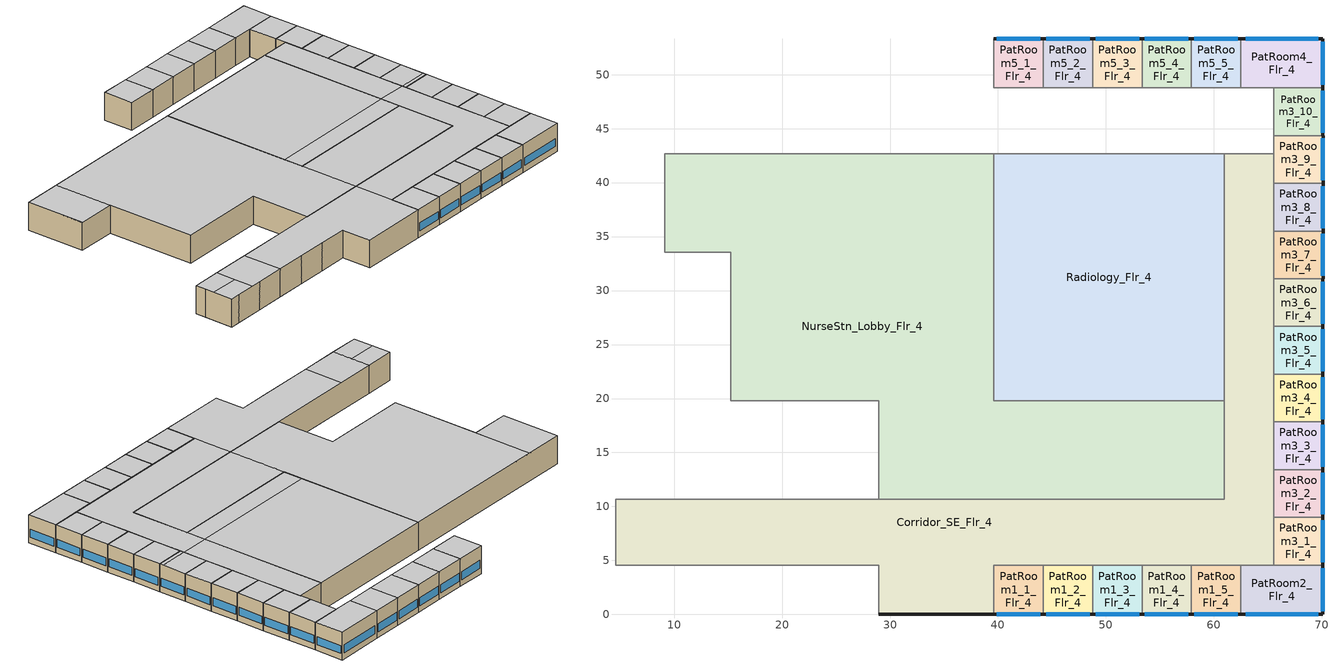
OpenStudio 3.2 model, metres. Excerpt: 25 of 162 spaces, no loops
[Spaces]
Corridor_SE_Flr_4
 floor to Corridor_SE_Flr_3: 65.53,42.67 65.53,4.57 39.62,4.57 39.62,0 28.96,0 28.96,4.57 4.57,4.57 4.57,10.67 60.96,10.67 60.96,42.67 z12.8
 wall outside: 28.96,0 39.62,0 z12.8:17.07
 wall to PatRoom6_Flr_4: 4.57,4.57 6.1,4.57 z12.8:17.07
 wall to PatRoom7_1_Flr_4: 4.57,8.99 4.57,4.57 z12.8:17.07
 wall to PatRoom7_2_Flr_4: 4.57,10.67 4.57,8.99 z12.8:17.07
 wall to Corridor_NW_Flr_4: 9.14,10.67 4.57,10.67 / 65.53,42.67 60.96,42.67 z12.8:17.07
 wall to Lab_Flr_4: 28.96,10.67 9.14,10.67 z12.8:17.07
 wall to NurseStn_Lobby_Flr_4: 60.96,19.81 60.96,10.67 28.96,10.67 z12.8:17.07
 wall to Radiology_Flr_4: 60.96,42.67 60.96,19.81 z12.8:17.07
 wall to PatRoom3_9_Flr_4: 65.53,39.93 65.53,42.67 z12.8:17.07
 wall to PatRoom3_1_Flr_4: 65.53,4.57 65.53,8.99 z12.8:17.07
 wall to PatRoom2_Flr_4: 62.48,4.57 65.53,4.57 z12.8:17.07
 wall to PatRoom1_5_Flr_4: 57.91,4.57 62.48,4.57 z12.8:17.07
 wall to PatRoom1_1_Flr_4: 39.62,0 39.62,4.57 44.2,4.57 z12.8:17.07
 wall to PatRoom1_10_Flr_4: 24.38,4.57 28.96,4.57 28.96,0 z12.8:17.07
 wall to PatRoom1_4_Flr_4: 53.34,4.57 57.91,4.57 z12.8:17.07
 wall to PatRoom1_3_Flr_4: 48.77,4.57 53.34,4.57 z12.8:17.07
 wall to PatRoom1_2_Flr_4: 44.2,4.57 48.77,4.57 z12.8:17.07
 wall to PatRoom1_8_Flr_4: 15.24,4.57 19.81,4.57 z12.8:17.07
 wall to PatRoom1_9_Flr_4: 19.81,4.57 24.38,4.57 z12.8:17.07
 wall to PatRoom1_7_Flr_4: 10.67,4.57 15.24,4.57 z12.8:17.07
 wall to PatRoom1_6_Flr_4: 6.1,4.57 10.67,4.57 z12.8:17.07
 wall to PatRoom3_4_Flr_4: 65.53,17.83 65.53,22.25 z12.8:17.07
 wall to PatRoom3_8_Flr_4: 65.53,35.51 65.53,39.93 z12.8:17.07
 wall to PatRoom3_2_Flr_4: 65.53,8.99 65.53,13.41 z12.8:17.07
 wall to PatRoom3_6_Flr_4: 65.53,26.67 65.53,31.09 z12.8:17.07
 wall to PatRoom3_3_Flr_4: 65.53,13.41 65.53,17.83 z12.8:17.07
 wall to PatRoom3_7_Flr_4: 65.53,31.09 65.53,35.51 z12.8:17.07
 wall to PatRoom3_5_Flr_4: 65.53,22.25 65.53,26.67 z12.8:17.07
 ceiling to Corridor_Flr_5: 15.24,4.57 15.24,10.67 9.14,10.67 9.14,4.57 z17.07
 ceiling to Dining_Flr_5: 65.53,4.57 65.53,22.86 60.96,22.86 60.96,10.67 39.62,10.67 39.62,4.57 z17.07
 ceiling to Office1_Flr_5: 9.14,4.57 9.14,7.62 4.57,7.62 4.57,4.57 z17.07
 ceiling to NurseStn_Lobby_Flr_5: 39.62,0 39.62,10.67 15.24,10.67 15.24,4.57 28.96,4.57 28.96,0 z17.07
 ceiling to Kitchen_Flr_5: 65.53,22.86 65.53,42.67 60.96,42.67 60.96,22.86 z17.07
 ceiling to Office2_1_Flr_5: 9.14,7.62 9.14,10.67 4.57,10.67 4.57,7.62 z17.07
PatRoom1_1_Flr_4
 floor to PatRoom1_1_Flr_3: 44.2,4.57 44.2,0 39.62,0 39.62,4.57 z12.8
 wall outside: 39.62,0 44.2,0 z12.8:17.07
 wall to PatRoom1_2_Flr_4: 44.2,0 44.2,4.57 z12.8:17.07
 window: 39.9,0 43.92,0 z13.71:14.93
 ceiling to Dining_Flr_5: 44.2,0 44.2,4.57 39.62,4.57 39.62,0 z17.07
PatRoom2_Flr_4
 floor to PatRoom2_Flr_3: 70.1,4.57 70.1,0 62.48,0 62.48,4.57 z12.8
 wall outside: 62.48,0 70.1,0 70.1,4.57 z12.8:17.07
 wall to PatRoom1_5_Flr_4: 62.48,4.57 62.48,0 z12.8:17.07
 wall to PatRoom3_1_Flr_4: 70.1,4.57 65.53,4.57 z12.8:17.07
 window: 62.94,0 69.65,0 / 70.1,0.27 70.1,4.3 z13.71:14.93
 ceiling to Dining_Flr_5: 70.1,0 70.1,4.57 62.48,4.57 62.48,0 z17.07
PatRoom3_1_Flr_4
 floor to PatRoom3_1_Flr_3: 70.1,8.99 70.1,4.57 65.53,4.57 65.53,8.99 z12.8
 wall outside: 70.1,4.57 70.1,8.99 z12.8:17.07
 wall to PatRoom3_2_Flr_4: 70.1,8.99 65.53,8.99 z12.8:17.07
 window: 70.1,4.84 70.1,8.73 z13.71:14.93
 ceiling to Dining_Flr_5: 70.1,4.57 70.1,8.99 65.53,8.99 65.53,4.57 z17.07
NurseStn_Lobby_Flr_4
 floor to NurseStn_Lobby_Flr_3: 39.62,42.67 39.62,19.81 60.96,19.81 60.96,10.67 28.96,10.67 28.96,19.81 15.24,19.81 15.24,33.53 9.14,33.53 9.14,42.67 z12.8
 wall to Lab_Flr_4: 9.14,33.53 15.24,33.53 15.24,19.81 28.96,19.81 28.96,10.67 z12.8:17.07
 wall to Corridor_NW_Flr_4: 39.62,42.67 9.14,42.67 9.14,33.58 9.14,33.53 z12.8:17.07
 wall to Radiology_Flr_4: 60.96,19.81 39.62,19.81 39.62,42.67 z12.8:17.07
 ceiling to Corridor_Flr_5: 15.24,33.53 15.24,42.67 9.14,42.67 9.14,33.53 z17.07
 ceiling to Dining_Flr_5: 60.96,10.67 60.96,19.81 39.62,19.81 39.62,10.67 z17.07
 ceiling to NurseStn_Lobby_Flr_5: 39.62,10.67 39.62,42.67 15.24,42.67 15.24,19.81 28.96,19.81 28.96,10.67 z17.07
Radiology_Flr_4
 floor to PhysTherapy_Flr_3: 60.96,42.67 60.96,19.81 39.62,19.81 39.62,42.67 z12.8
 wall to Corridor_NW_Flr_4: 60.96,42.67 39.62,42.67 z12.8:17.07
 ceiling to Kitchen_Flr_5: 60.96,22.86 60.96,42.67 39.62,42.67 39.62,22.86 z17.07
 ceiling to Dining_Flr_5: 60.96,19.81 60.96,22.86 39.62,22.86 39.62,19.81 z17.07
PatRoom5_1_Flr_4
 floor to PatRoom5_1_Flr_3: 44.2,53.34 44.2,48.77 39.62,48.77 39.62,53.34 z12.8
 wall outside: 44.2,53.34 39.62,53.34 z12.8:17.07
 wall to PatRoom5_2_Flr_4: 44.2,48.77 44.2,53.34 z12.8:17.07
 wall to Corridor_NW_Flr_4: 39.62,53.34 39.62,48.77 44.2,48.77 z12.8:17.07
 window: 43.92,53.34 39.9,53.34 z13.71:14.93
 ceiling to Kitchen_Flr_5: 44.2,48.77 44.2,53.34 39.62,53.34 39.62,48.77 z17.07
PatRoom4_Flr_4
 floor to PatRoom4_Flr_3: 70.1,53.34 70.1,48.77 62.48,48.77 62.48,53.34 z12.8
 wall outside: 70.1,48.77 70.1,53.34 62.48,53.34 z12.8:17.07
 wall to PatRoom3_10_Flr_4: 65.53,48.77 70.1,48.77 z12.8:17.07
 wall to Corridor_NW_Flr_4: 62.48,48.77 65.53,48.77 z12.8:17.07
 wall to PatRoom5_5_Flr_4: 62.48,53.34 62.48,48.77 z12.8:17.07
 window: 70.1,49.04 70.1,53.07 / 69.65,53.34 62.94,53.34 z13.71:14.93
 ceiling to Kitchen_Flr_5: 70.1,48.77 70.1,53.34 62.48,53.34 62.48,48.77 z17.07
PatRoom1_2_Flr_4
 floor to PatRoom1_2_Flr_3: 48.77,4.57 48.77,0 44.2,0 44.2,4.57 z12.8
 wall outside: 44.2,0 48.77,0 z12.8:17.07
 wall to PatRoom1_3_Flr_4: 48.77,0 48.77,4.57 z12.8:17.07
 window: 44.47,0 48.49,0 z13.71:14.93
 ceiling to Dining_Flr_5: 48.77,0 48.77,4.57 44.2,4.57 44.2,0 z17.07
PatRoom1_3_Flr_4
 floor to PatRoom1_3_Flr_3: 53.34,4.57 53.34,0 48.77,0 48.77,4.57 z12.8
 wall outside: 48.77,0 53.34,0 z12.8:17.07
 wall to PatRoom1_4_Flr_4: 53.34,0 53.34,4.57 z12.8:17.07
 window: 49.04,0 53.07,0 z13.71:14.93
 ceiling to Dining_Flr_5: 53.34,0 53.34,4.57 48.77,4.57 48.77,0 z17.07
PatRoom1_4_Flr_4
 floor to PatRoom1_4_Flr_3: 57.91,4.57 57.91,0 53.34,0 53.34,4.57 z12.8
 wall outside: 53.34,0 57.91,0 z12.8:17.07
 wall to PatRoom1_5_Flr_4: 57.91,0 57.91,4.57 z12.8:17.07
 window: 53.61,0 57.64,0 z13.71:14.93
 ceiling to Dining_Flr_5: 57.91,0 57.91,4.57 53.34,4.57 53.34,0 z17.07
PatRoom1_5_Flr_4
 floor to PatRoom1_5_Flr_3: 62.48,4.57 62.48,0 57.91,0 57.91,4.57 z12.8
 wall outside: 57.91,0 62.48,0 z12.8:17.07
 window: 58.19,0 62.21,0 z13.71:14.93
 ceiling to Dining_Flr_5: 62.48,0 62.48,4.57 57.91,4.57 57.91,0 z17.07
PatRoom5_2_Flr_4
 floor to PatRoom5_2_Flr_3: 48.77,53.34 48.77,48.77 44.2,48.77 44.2,53.34 z12.8
 wall outside: 48.77,53.34 44.2,53.34 z12.8:17.07
 wall to PatRoom5_3_Flr_4: 48.77,48.77 48.77,53.34 z12.8:17.07
 wall to Corridor_NW_Flr_4: 44.2,48.77 48.77,48.77 z12.8:17.07
 window: 48.49,53.34 44.47,53.34 z13.71:14.93
 ceiling to Kitchen_Flr_5: 48.77,48.77 48.77,53.34 44.2,53.34 44.2,48.77 z17.07
PatRoom5_3_Flr_4
 floor to PatRoom5_3_Flr_3: 53.34,53.34 53.34,48.77 48.77,48.77 48.77,53.34 z12.8
 wall outside: 53.34,53.34 48.77,53.34 z12.8:17.07
 wall to Corridor_NW_Flr_4: 48.77,48.77 53.34,48.77 z12.8:17.07
 wall to PatRoom5_4_Flr_4: 53.34,48.77 53.34,53.34 z12.8:17.07
 window: 53.07,53.34 49.04,53.34 z13.71:14.93
 ceiling to Kitchen_Flr_5: 53.34,48.77 53.34,53.34 48.77,53.34 48.77,48.77 z17.07
PatRoom5_4_Flr_4
 floor to PatRoom5_4_Flr_3: 57.91,53.34 57.91,48.77 53.34,48.77 53.34,53.34 z12.8
 wall outside: 57.91,53.34 53.34,53.34 z12.8:17.07
 wall to PatRoom5_5_Flr_4: 57.91,48.77 57.91,53.34 z12.8:17.07
 wall to Corridor_NW_Flr_4: 53.34,48.77 57.91,48.77 z12.8:17.07
 window: 57.64,53.34 53.61,53.34 z13.71:14.93
 ceiling to Kitchen_Flr_5: 57.91,48.77 57.91,53.34 53.34,53.34 53.34,48.77 z17.07
PatRoom5_5_Flr_4
 floor to PatRoom5_5_Flr_3: 62.48,53.34 62.48,48.77 57.91,48.77 57.91,53.34 z12.8
 wall outside: 62.48,53.34 57.91,53.34 z12.8:17.07
 wall to Corridor_NW_Flr_4: 57.91,48.77 62.48,48.77 z12.8:17.07
 window: 62.21,53.34 58.19,53.34 z13.71:14.93
 ceiling to Kitchen_Flr_5: 62.48,48.77 62.48,53.34 57.91,53.34 57.91,48.77 z17.07
PatRoom3_2_Flr_4
 floor to PatRoom3_2_Flr_3: 70.1,13.41 70.1,8.99 65.53,8.99 65.53,13.41 z12.8
 wall outside: 70.1,8.99 70.1,13.41 z12.8:17.07
 wall to PatRoom3_3_Flr_4: 70.1,13.41 65.53,13.41 z12.8:17.07
 window: 70.1,9.26 70.1,13.15 z13.71:14.93
 ceiling to Dining_Flr_5: 70.1,8.99 70.1,13.41 65.53,13.41 65.53,8.99 z17.07
PatRoom3_3_Flr_4
 floor to PatRoom3_3_Flr_3: 70.1,17.83 70.1,13.41 65.53,13.41 65.53,17.83 z12.8
 wall outside: 70.1,13.41 70.1,17.83 z12.8:17.07
 wall to PatRoom3_4_Flr_4: 70.1,17.83 65.53,17.83 z12.8:17.07
 window: 70.1,13.68 70.1,17.57 z13.71:14.93
 ceiling to Dining_Flr_5: 70.1,13.41 70.1,17.83 65.53,17.83 65.53,13.41 z17.07
PatRoom3_4_Flr_4
 floor to PatRoom3_4_Flr_3: 70.1,22.25 70.1,17.83 65.53,17.83 65.53,22.25 z12.8
 wall outside: 70.1,17.83 70.1,22.25 z12.8:17.07
 wall to PatRoom3_5_Flr_4: 70.1,22.25 65.53,22.25 z12.8:17.07
 window: 70.1,18.1 70.1,21.99 z13.71:14.93
 ceiling to Dining_Flr_5: 70.1,17.83 70.1,22.25 65.53,22.25 65.53,17.83 z17.07
PatRoom3_5_Flr_4
 floor to PatRoom3_5_Flr_3: 70.1,26.67 70.1,22.25 65.53,22.25 65.53,26.67 z12.8
 wall outside: 70.1,22.25 70.1,26.67 z12.8:17.07
 wall to PatRoom3_6_Flr_4: 70.1,26.67 65.53,26.67 z12.8:17.07
 window: 70.1,22.52 70.1,26.41 z13.71:14.93
 ceiling to Kitchen_Flr_5: 70.1,22.86 70.1,26.67 65.53,26.67 65.53,22.86 z17.07
 ceiling to Dining_Flr_5: 70.1,22.25 70.1,22.86 65.53,22.86 65.53,22.25 z17.07
PatRoom3_6_Flr_4
 floor to PatRoom3_6_Flr_3: 70.1,31.09 70.1,26.67 65.53,26.67 65.53,31.09 z12.8
 wall outside: 70.1,26.67 70.1,31.09 z12.8:17.07
 wall to PatRoom3_7_Flr_4: 70.1,31.09 65.53,31.09 z12.8:17.07
 window: 70.1,26.94 70.1,30.83 z13.71:14.93
 ceiling to Kitchen_Flr_5: 70.1,26.67 70.1,31.09 65.53,31.09 65.53,26.67 z17.07
PatRoom3_7_Flr_4
 floor to PatRoom3_7_Flr_3: 70.1,35.51 70.1,31.09 65.53,31.09 65.53,35.51 z12.8
 wall outside: 70.1,31.09 70.1,35.51 z12.8:17.07
 wall to PatRoom3_8_Flr_4: 70.1,35.51 65.53,35.51 z12.8:17.07
 window: 70.1,31.36 70.1,35.25 z13.71:14.93
 ceiling to Kitchen_Flr_5: 70.1,31.09 70.1,35.51 65.53,35.51 65.53,31.09 z17.07
PatRoom3_8_Flr_4
 floor to PatRoom3_8_Flr_3: 70.1,39.93 70.1,35.51 65.53,35.51 65.53,39.93 z12.8
 wall outside: 70.1,35.51 70.1,39.93 z12.8:17.07
 wall to PatRoom3_9_Flr_4: 70.1,39.93 65.53,39.93 z12.8:17.07
 window: 70.1,35.78 70.1,39.67 z13.71:14.93
 ceiling to Kitchen_Flr_5: 70.1,35.51 70.1,39.93 65.53,39.93 65.53,35.51 z17.07
PatRoom3_9_Flr_4
 floor to PatRoom3_9_Flr_3: 70.1,44.35 70.1,39.93 65.53,39.93 65.53,44.35 z12.8
 wall outside: 70.1,39.93 70.1,44.35 z12.8:17.07
 wall to PatRoom3_10_Flr_4: 70.1,44.35 65.53,44.35 z12.8:17.07
 wall to Corridor_NW_Flr_4: 65.53,44.35 65.53,42.67 z12.8:17.07
 window: 70.1,40.2 70.1,44.09 z13.71:14.93
 ceiling to Kitchen_Flr_5: 70.1,39.93 70.1,44.35 65.53,44.35 65.53,39.93 z17.07
PatRoom3_10_Flr_4
 floor to PatRoom3_10_Flr_3: 70.1,48.77 70.1,44.35 65.53,44.35 65.53,48.77 z12.8
 wall outside: 70.1,44.35 70.1,48.77 z12.8:17.07
 wall to Corridor_NW_Flr_4: 65.53,48.77 65.53,44.35 z12.8:17.07
 window: 70.1,44.62 70.1,48.51 z13.71:14.93
 ceiling to Kitchen_Flr_5: 70.1,44.35 70.1,48.77 65.53,48.77 65.53,44.35 z17.07
[Building]
Hospital: Default Construction Set=BTAP-Mass at hdd = 5000.0; Standards Number of Stories=6; Standards Number of Above Ground Stories=5; Standards Template=BTAP1980TO2010; Standards Building Type=Hospital
[Site]
Calgary Intl AP_AB_CAN: Latitude {deg}=51.114; Longitude {deg}=-114.02; Time Zone {hr}=-7; Elevation {m}=1084.1
[ClimateZones]
Climate Zone Institution Name 1=ASHRAE; Climate Zone Document Name 1=ANSI/ASHRAE Standard 169; Climate Zone Document Year 1=2006; Climate Zone Institution Name 2=CEC; Climate Zone Document Name 2=California Climate Zone Descriptions; Climate Zone Document Year 2=1995
[Site:WaterMainsTemperature]
Calculation Method=Correlation; Annual Average Outdoor Air Temperature {C}=5; Maximum Difference In Monthly Average Outdoor Air Temperatures {deltaC}=23.3
[Site:GroundTemperature:BuildingSurface]
19.527, 19.502, 19.536, 19.598, 20.002, 21.64, 22.225, 22.375, 21.449, 20.121, 19.802, 19.633
[SizingPeriod:DesignDay] Barometric Pressure {Pa}=88961; Sky Clearness=0; Rain Indicator=0; Snow Indicator=0; Day of Month=21; Daylight Saving Time Indicator=0; Humidity Indicating Type=Wetbulb; Dry-Bulb Temperature Range Modifier Type=DefaultMultipliers
Name | Maximum Dry-Bulb Temperature {C} | Daily Dry-Bulb Temperature Range {deltaC} | Humidity Indicating Conditions at Maximum Dry-Bulb | Wind Speed {m/s} | Wind Direction {deg} | Month | Day Type | Solar Model Indicator | ASHRAE Taub | ASHRAE Taud
Calgary Intl AP Ann Clg .4% Condns DB=>MWB | 28.5 | 12.1 | 16.1 | 4.5 | 160 | 7 | SummerDesignDay | ASHRAETau | 0.339 | 2.421
Calgary Intl AP Ann Htg 99.6% Condns DB | -28.5 | 0 | -28.5 | 2.9 | 200 | 1 | WinterDesignDay | ASHRAEClearSky
[Material:NoMass] Roughness=Smooth; Thermal Absorptance=0.9; Solar Absorptance=0.7
Name | Thermal Resistance {m2-K/W} | Visible Absorptance
Typical Carpet Pad; Typical Carpet Pad 1 | 0.21648 | 0.8
Typical Insulation 1 | 0.00118045 | 0.7
Typical Insulation 2 | 2.61923 | 0.7
Typical Insulation 3 | 4.40527 | 0.7
Typical Carpet Pad 2; Typical Carpet Pad 4 | 1.40895 | 0.8
Typical Carpet Pad 3 | 2.28697 | 0.8
Typical Insulation 4 | 0.338965 | 0.7
Typical Insulation 5 | 0.338983 | 0.7
[Material]
Name | Roughness | Thickness {m} | Conductivity {W/m-K} | Density {kg/m3} | Specific Heat {J/kg-K} | Thermal Absorptance | Solar Absorptance | Visible Absorptance
G05 25mm wood | MediumSmooth | 0.0254 | 0.15 | 608 | 1630 | 0.9 | 0.5 | 0.5
100mm Normalweight concrete floor 1 | MediumSmooth | 0.1016 | 2.31 | 2322 | 832
G01 13mm gypsum board 1 | Smooth | 0.0127 | 0.16 | 800 | 1090 | 0.9 | 0.7 | 0.5
4 in. Normalweight Concrete Floor 1 | MediumRough | 0.1016 | 2.31 | 2322 | 832 | 0.9 | 0.7 | 0.7
1IN Stucco 1 | Smooth | 0.0253 | 0.6918 | 1858 | 837 | 0.9 | 0.7 | 0.92
8IN CONCRETE HW RefBldg 1 | Rough | 0.2032 | 1.311 | 2240 | 836.8 | 0.9 | 0.7 | 0.7
1/2IN Gypsum 1 | Smooth | 0.0127 | 0.16 | 784.9 | 830 | 0.9 | 0.4 | 0.4
Metal Roof Surface 1; F08 Metal surface 1 | Smooth | 0.0008 | 45.28 | 7824 | 500 | 0.9 | 0.7 | 0.7
6 in. Normalweight Concrete Floor 1; 6 in. Normalweight Concrete Floor 2; 6 in. Normalweight Concrete Floor 3 | MediumRough | 0.1524 | 2.31 | 2322 | 832 | 0.9 | 0.7 | 0.7
[Construction]
BTAP-Int-Partition; BTAP-Int-Door: G05 25mm wood
BTAP-Int-Floor: 100mm Normalweight concrete floor 1, Typical Carpet Pad
BTAP-Int-Wall: G01 13mm gypsum board 1, G01 13mm gypsum board 1
BTAP-Int-Ceiling: Typical Carpet Pad, 100mm Normalweight concrete floor 1
BTAP-Int-Window: SimpleGlazing
BTAP-Ext-Floor-Mass:U-3.822: Typical Insulation 1, 4 in. Normalweight Concrete Floor 1, Typical Carpet Pad 1
BTAP-Ext-Wall-Mass:U-0.346: 1IN Stucco 1, 8IN CONCRETE HW RefBldg 1, Typical Insulation 2, 1/2IN Gypsum 1
BTAP-Ext-Roof-Metal:U-0.227: Metal Roof Surface 1, Typical Insulation 3
BTAP-Grnd-Floor-Mass:U-0.678: 6 in. Normalweight Concrete Floor 1, Typical Carpet Pad 2
BTAP-Grnd-Wall-Mass:U-0.425: 6 in. Normalweight Concrete Floor 2, Typical Carpet Pad 3
BTAP-Grnd-Roof-Mass:U-0.678: 6 in. Normalweight Concrete Floor 3, Typical Carpet Pad 4
BTAP-Ext-FixedWindow:U=0.295 SHGC=0.490; BTAP-Ext-GlassDoors:U=0.295 SHGC=0.490; BTAP-Ext-Skylights:U=0.295 SHGC=0.490; BTAP-Ext-DaylightDomes:U=0.295 SHGC=0.490; BTAP-Ext-DaylightDiffuser:U=0.295 SHGC=0.490: SimpleGlazing:U=0.295 SHGC=0.490
BTAP-Ext-Door:U-2.95: F08 Metal surface 1, Typical Insulation 4
BTAP-Ext-OverHeadDoor:U-2.95: Typical Insulation 5
[DefaultConstructionSet]
BTAP-Mass at hdd = 5000.0: Default Exterior Surface Constructions=BTAP-Mass at hdd = 5000.0; Default Interior Surface Constructions=Default Surface Constructions 2; Default Ground Contact Surface Constructions=BTAP-Mass at hdd = 5000.0 1; Default Exterior SubSurface Constructions=BTAP-Mass at hdd = 5000.0; Default Interior SubSurface Constructions=Default Sub Surface Constructions 2; Interior Partition Construction=BTAP-Int-Partition
[DefaultSurfaceConstructions]
Name | Floor Construction | Wall Construction | Roof Ceiling Construction
Default Surface Constructions 2 | BTAP-Int-Floor | BTAP-Int-Wall | BTAP-Int-Ceiling
BTAP-Mass at hdd = 5000.0 | BTAP-Ext-Floor-Mass:U-3.822 | BTAP-Ext-Wall-Mass:U-0.346 | BTAP-Ext-Roof-Metal:U-0.227
BTAP-Mass at hdd = 5000.0 1 | BTAP-Grnd-Floor-Mass:U-0.678 | BTAP-Grnd-Wall-Mass:U-0.425 | BTAP-Grnd-Roof-Mass:U-0.678
[DefaultSubSurfaceConstructions]
Name | Fixed Window Construction | Operable Window Construction | Door Construction | Glass Door Construction | Overhead Door Construction | Skylight Construction | Tubular Daylight Dome Construction | Tubular Daylight Diffuser Construction
Default Sub Surface Constructions 2 | BTAP-Int-Window | BTAP-Int-Window | BTAP-Int-Door
BTAP-Mass at hdd = 5000.0 | BTAP-Ext-FixedWindow:U=0.295 SHGC=0.490 | BTAP-Ext-FixedWindow:U=0.295 SHGC=0.490 | BTAP-Ext-Door:U-2.95 | BTAP-Ext-GlassDoors:U=0.295 SHGC=0.490 | BTAP-Ext-OverHeadDoor:U-2.95 | BTAP-Ext-Skylights:U=0.295 SHGC=0.490 | BTAP-Ext-DaylightDomes:U=0.295 SHGC=0.490 | BTAP-Ext-DaylightDiffuser:U=0.295 SHGC=0.490
[WindowMaterial:SimpleGlazingSystem] Solar Heat Gain Coefficient=0.49; Visible Transmittance=0.21
Name | U-Factor {W/m2-K}
SimpleGlazing | 2.2
SimpleGlazing:U=0.295 SHGC=0.490 | 2.95
[DesignSpecification:OutdoorAir] Outdoor Air Method=Sum
Name | Outdoor Air Flow per Person {m3/s-person} | Outdoor Air Flow per Floor Area {m3/s-m2}
Space Function Hospital - nurses station Ventilation | 0.0913447
Space Function Hospital - patient room Ventilation | 0.0253735
Space Function Hospital - radiology/imaging Ventilation |  | 0.00254
Space Function Hospital corr. >= 2.4m-sch-H Ventilation |  | 0.000508
[ShadingControl]
Shading Control 1: Shading Type=InteriorBlind; Multiple Surface Control Type=Sequential
[BuildingStory]
Building Story 5: Nominal Z Coordinate {m}=0; Nominal Floor to Floor Height {m}=4.2672
[Space] Building Story=Building Story 5
Name | Space Type | Thermal Zone
Corridor_SE_Flr_4 | Space Function Hospital corr. >= 2.4m-sch-H | WILD_ST=Hospital corr. >= 2.4m-sch-B_FL=Building Story 5_SCH=H 1
PatRoom1_1_Flr_4; PatRoom1_2_Flr_4; PatRoom1_3_Flr_4; PatRoom1_4_Flr_4; PatRoom1_5_Flr_4 | Space Function Hospital - patient room | ALL_ST=Hospital - patient room_FL=Building Story 5_SCH=H 4
PatRoom2_Flr_4 | Space Function Hospital - patient room | ALL_ST=Hospital - patient room_FL=Building Story 5_SCH=H 8
PatRoom3_1_Flr_4; PatRoom3_2_Flr_4; PatRoom3_3_Flr_4; PatRoom3_4_Flr_4; PatRoom3_5_Flr_4; PatRoom3_6_Flr_4; PatRoom3_7_Flr_4; PatRoom3_8_Flr_4; PatRoom3_9_Flr_4 | Space Function Hospital - patient room | ALL_ST=Hospital - patient room_FL=Building Story 5_SCH=H 2
NurseStn_Lobby_Flr_4 | Space Function Hospital - nurses station | ALL_ST=Hospital - nurses station_FL=Building Story 5_SCH=H
Radiology_Flr_4 | Space Function Hospital - radiology/imaging | ALL_ST=Hospital - radiology/imaging_FL=Building Story 5_SCH=H
PatRoom5_1_Flr_4; PatRoom5_2_Flr_4; PatRoom5_3_Flr_4; PatRoom5_4_Flr_4; PatRoom5_5_Flr_4 | Space Function Hospital - patient room | ALL_ST=Hospital - patient room_FL=Building Story 5_SCH=H 3
PatRoom4_Flr_4 | Space Function Hospital - patient room | ALL_ST=Hospital - patient room_FL=Building Story 5_SCH=H 10
PatRoom3_10_Flr_4 | Space Function Hospital - patient room | ALL_ST=Hospital - patient room_FL=Building Story 5_SCH=H 7
[SpaceType] Standards Building Type=Space Function
Name | Default Schedule Set | Design Specification Outdoor Air Object | Standards Space Type
Space Function Hospital - nurses station | Space Function Hospital - nurses station Schedule Set | Space Function Hospital - nurses station Ventilation | Hospital - nurses station
Space Function Hospital - patient room | Space Function Hospital - patient room Schedule Set | Space Function Hospital - patient room Ventilation | Hospital - patient room
Space Function Hospital - radiology/imaging | Space Function Hospital - radiology/imaging Schedule Set | Space Function Hospital - radiology/imaging Ventilation | Hospital - radiology/imaging
Space Function Hospital corr. >= 2.4m-sch-H | Space Function Hospital corr. >= 2.4m-sch-H Schedule Set | Space Function Hospital corr. >= 2.4m-sch-H Ventilation | Hospital corr. >= 2.4m-sch-H
[People:Definition] Number of People Calculation Method=People/Area; Fraction Radiant=0.3
Name | People per Space Floor Area {person/m2}
Space Function Hospital - nurses station People Definition; Space Function Hospital - patient room People Definition; Space Function Hospital - radiology/imaging People Definition | 0.0500522
Space Function Hospital corr. >= 2.4m-sch-H People Definition | 0.0100104
[People] Work Efficiency Schedule=Work Efficiency Schedule; Clothing Insulation Schedule=Clothing Schedule; Air Velocity Schedule=Air Velocity Schedule; Multiplier=1
Name | People Definition | Space or SpaceType
Space Function Hospital - nurses station People | Space Function Hospital - nurses station People Definition | Space Function Hospital - nurses station
Space Function Hospital - patient room People | Space Function Hospital - patient room People Definition | Space Function Hospital - patient room
Space Function Hospital - radiology/imaging People | Space Function Hospital - radiology/imaging People Definition | Space Function Hospital - radiology/imaging
Space Function Hospital corr. >= 2.4m-sch-H People | Space Function Hospital corr. >= 2.4m-sch-H People Definition | Space Function Hospital corr. >= 2.4m-sch-H
[Lights:Definition] Design Level Calculation Method=Watts/Area; Fraction Radiant=0.5; Fraction Visible=0.2
Name | Watts per Space Floor Area {W/m2}
Space Function Hospital - nurses station Lights Definition | 9.39992
Space Function Hospital - patient room Lights Definition | 6.69994
Space Function Hospital - radiology/imaging Lights Definition | 14.1999
Space Function Hospital corr. >= 2.4m-sch-H Lights Definition | 9.59992
[Lights] Fraction Replaceable=1
Name | Lights Definition | Space or SpaceType
Space Function Hospital - nurses station Lights | Space Function Hospital - nurses station Lights Definition | Space Function Hospital - nurses station
Space Function Hospital - patient room Lights | Space Function Hospital - patient room Lights Definition | Space Function Hospital - patient room
Space Function Hospital - radiology/imaging Lights | Space Function Hospital - radiology/imaging Lights Definition | Space Function Hospital - radiology/imaging
Space Function Hospital corr. >= 2.4m-sch-H Lights | Space Function Hospital corr. >= 2.4m-sch-H Lights Definition | Space Function Hospital corr. >= 2.4m-sch-H
[ElectricEquipment:Definition] Design Level Calculation Method=Watts/Area; Fraction Radiant=0.5
Name | Watts per Space Floor Area {W/m2}
Space Function Hospital - nurses station Elec Equip Definition | 2.49998
Space Function Hospital - patient room Elec Equip Definition; Space Function Hospital - radiology/imaging Elec Equip Definition | 9.99992
[ElectricEquipment]
Name | Electric Equipment Definition | Space or SpaceType
Space Function Hospital - nurses station Elec Equip | Space Function Hospital - nurses station Elec Equip Definition | Space Function Hospital - nurses station
Space Function Hospital - patient room Elec Equip | Space Function Hospital - patient room Elec Equip Definition | Space Function Hospital - patient room
Space Function Hospital - radiology/imaging Elec Equip | Space Function Hospital - radiology/imaging Elec Equip Definition | Space Function Hospital - radiology/imaging
[DefaultScheduleSet] Number of People Schedule=NECB-H-Occupancy; People Activity Level Schedule=NECB-Activity; Lighting Schedule=NECB-H-Lighting; Electric Equipment Schedule=NECB-H-Electric-Equipment; Infiltration Schedule=Always On
Space Function Hospital - nurses station Schedule Set; Space Function Hospital - patient room Schedule Set; Space Function Hospital - radiology/imaging Schedule Set; Space Function Hospital corr. >= 2.4m-sch-H Schedule Set
[ThermostatSetpoint:DualSetpoint] Heating Setpoint Temperature Schedule=NECB-H-Thermostat Setpoint-Heating; Cooling Setpoint Temperature Schedule=NECB-H-Thermostat Setpoint-Cooling
Space Function Hospital - patient room Thermostat 203; Space Function Hospital - patient room Thermostat 204; Space Function Hospital - patient room Thermostat 205; Space Function Hospital - patient room Thermostat 223; Space Function Hospital - patient room Thermostat 224; Space Function Hospital - nurses station Thermostat 17; Space Function Hospital - radiology/imaging Thermostat 3; Space Function Hospital - patient room Thermostat 226; Space Function Hospital corr. >= 2.4m-sch-H Thermostat 6
[SpaceInfiltration:DesignFlowRate] Design Flow Rate Calculation Method=Flow/ExteriorArea
Name | Space or SpaceType | Schedule | Flow per Exterior Surface Area {m3/s-m2} | Constant Term Coefficient | Temperature Term Coefficient | Velocity Term Coefficient | Velocity Squared Term Coefficient
Corridor_SE_Flr_4 Infiltration | Corridor_SE_Flr_4 | Always On Discrete | 0.001116 | 0 | 0 | 0.224 | 0
PatRoom1_1_Flr_4 Infiltration | PatRoom1_1_Flr_4 | Always On Discrete | 0.001116 | 0 | 0 | 0.224 | 0
PatRoom1_2_Flr_4 Infiltration | PatRoom1_2_Flr_4 | Always On Discrete | 0.001116 | 0 | 0 | 0.224 | 0
PatRoom1_3_Flr_4 Infiltration | PatRoom1_3_Flr_4 | Always On Discrete | 0.001116 | 0 | 0 | 0.224 | 0
PatRoom1_4_Flr_4 Infiltration | PatRoom1_4_Flr_4 | Always On Discrete | 0.001116 | 0 | 0 | 0.224 | 0
PatRoom1_5_Flr_4 Infiltration | PatRoom1_5_Flr_4 | Always On Discrete | 0.001116 | 0 | 0 | 0.224 | 0
PatRoom2_Flr_4 Infiltration | PatRoom2_Flr_4 | Always On Discrete | 0.001116 | 0 | 0 | 0.224 | 0
PatRoom3_10_Flr_4 Infiltration | PatRoom3_10_Flr_4 | Always On Discrete | 0.001116 | 0 | 0 | 0.224 | 0
PatRoom3_1_Flr_4 Infiltration | PatRoom3_1_Flr_4 | Always On Discrete | 0.001116 | 0 | 0 | 0.224 | 0
PatRoom3_2_Flr_4 Infiltration | PatRoom3_2_Flr_4 | Always On Discrete | 0.001116 | 0 | 0 | 0.224 | 0
PatRoom3_3_Flr_4 Infiltration | PatRoom3_3_Flr_4 | Always On Discrete | 0.001116 | 0 | 0 | 0.224 | 0
PatRoom3_4_Flr_4 Infiltration | PatRoom3_4_Flr_4 | Always On Discrete | 0.001116 | 0 | 0 | 0.224 | 0
PatRoom3_5_Flr_4 Infiltration | PatRoom3_5_Flr_4 | Always On Discrete | 0.001116 | 0 | 0 | 0.224 | 0
PatRoom3_6_Flr_4 Infiltration | PatRoom3_6_Flr_4 | Always On Discrete | 0.001116 | 0 | 0 | 0.224 | 0
PatRoom3_7_Flr_4 Infiltration | PatRoom3_7_Flr_4 | Always On Discrete | 0.001116 | 0 | 0 | 0.224 | 0
PatRoom3_8_Flr_4 Infiltration | PatRoom3_8_Flr_4 | Always On Discrete | 0.001116 | 0 | 0 | 0.224 | 0
PatRoom3_9_Flr_4 Infiltration | PatRoom3_9_Flr_4 | Always On Discrete | 0.001116 | 0 | 0 | 0.224 | 0
PatRoom4_Flr_4 Infiltration | PatRoom4_Flr_4 | Always On Discrete | 0.001116 | 0 | 0 | 0.224 | 0
PatRoom5_1_Flr_4 Infiltration | PatRoom5_1_Flr_4 | Always On Discrete | 0.001116 | 0 | 0 | 0.224 | 0
PatRoom5_2_Flr_4 Infiltration | PatRoom5_2_Flr_4 | Always On Discrete | 0.001116 | 0 | 0 | 0.224 | 0
PatRoom5_3_Flr_4 Infiltration | PatRoom5_3_Flr_4 | Always On Discrete | 0.001116 | 0 | 0 | 0.224 | 0
PatRoom5_4_Flr_4 Infiltration | PatRoom5_4_Flr_4 | Always On Discrete | 0.001116 | 0 | 0 | 0.224 | 0
PatRoom5_5_Flr_4 Infiltration | PatRoom5_5_Flr_4 | Always On Discrete | 0.001116 | 0 | 0 | 0.224 | 0
Space Function Hospital corr. >= 2.4m-sch-H Infiltration | Space Function Hospital corr. >= 2.4m-sch-H |  | 0.000250063
[ThermalZone] Use Ideal Air Loads=No
Name | Thermostat
ALL_ST=Hospital - patient room_FL=Building Story 5_SCH=H 2 | Space Function Hospital - patient room Thermostat 203
ALL_ST=Hospital - patient room_FL=Building Story 5_SCH=H 3 | Space Function Hospital - patient room Thermostat 204
ALL_ST=Hospital - patient room_FL=Building Story 5_SCH=H 4 | Space Function Hospital - patient room Thermostat 205
ALL_ST=Hospital - patient room_FL=Building Story 5_SCH=H 7 | Space Function Hospital - patient room Thermostat 223
ALL_ST=Hospital - patient room_FL=Building Story 5_SCH=H 8 | Space Function Hospital - patient room Thermostat 224
ALL_ST=Hospital - nurses station_FL=Building Story 5_SCH=H | Space Function Hospital - nurses station Thermostat 17
ALL_ST=Hospital - radiology/imaging_FL=Building Story 5_SCH=H | Space Function Hospital - radiology/imaging Thermostat 3
ALL_ST=Hospital - patient room_FL=Building Story 5_SCH=H 10 | Space Function Hospital - patient room Thermostat 226
WILD_ST=Hospital corr. >= 2.4m-sch-B_FL=Building Story 5_SCH=H 1 | Space Function Hospital corr. >= 2.4m-sch-H Thermostat 6
[Foundation:Kiva]
Bldg Kiva Foundation: Wall Height Above Grade {m}=0; Wall Depth Below Slab {m}=0
[Foundation:Kiva:Settings]

[Schedule:Ruleset]
Clothing Schedule: Default Day Schedule=Clothing Schedule Default Winter Clothes
Air Velocity Schedule: Default Day Schedule=Air Velocity Schedule Default
Work Efficiency Schedule: Default Day Schedule=Work Efficiency Schedule Default
NECB-Activity: Default Day Schedule=NECB-Activity Default; Summer Design Day Schedule=NECB-Activity Summer Design Day; Winter Design Day Schedule=NECB-Activity Winter Design Day
Always On: Default Day Schedule=Always On Default
NECB-H-Occupancy: Default Day Schedule=NECB-H-Occupancy Default
NECB-H-Lighting: Default Day Schedule=NECB-H-Lighting Default
NECB-H-Electric-Equipment: Default Day Schedule=NECB-H-Electric-Equipment Default
NECB-H-Thermostat Setpoint-Heating: Default Day Schedule=NECB-H-Thermostat Setpoint-Heating Default
NECB-H-Thermostat Setpoint-Cooling: Default Day Schedule=NECB-H-Thermostat Setpoint-Cooling Default
[Schedule:Day]
Clothing Schedule Default Winter Clothes; Always On Default: 24, 0, 1
Clothing Schedule Summer Clothes: 24, 0, 0.5
Air Velocity Schedule Default: 24, 0, 0.2
Work Efficiency Schedule Default: 24, 0, 0
NECB-Activity Default; NECB-Activity Winter Design Day; NECB-Activity Summer Design Day: 24, 0, 130
NECB-H-Occupancy Default; NECB-H-Occupancy Default|Wkdy Day; NECB-H-Occupancy Sat Day; NECB-H-Occupancy Sun|Hol Day; NECB-H-Lighting Default; NECB-H-Lighting Default|Wkdy Day; NECB-H-Lighting Sat Day; NECB-H-Lighting Sun|Hol Day; NECB-H-Electric-Equipment Default; NECB-H-Electric-Equipment Default|Wkdy Day; NECB-H-Electric-Equipment Sat Day; NECB-H-Electric-Equipment Sun|Hol Day: 24, 0, 0.9
NECB-H-Thermostat Setpoint-Heating Default; NECB-H-Thermostat Setpoint-Heating Default|Wkdy Day; NECB-H-Thermostat Setpoint-Heating Sat Day; NECB-H-Thermostat Setpoint-Heating Sun|Hol Day: 1, 0, 22, 7, 0, 18, 8, 0, 20, 24, 0, 22
NECB-H-Thermostat Setpoint-Cooling Default; NECB-H-Thermostat Setpoint-Cooling Default|Wkdy Day; NECB-H-Thermostat Setpoint-Cooling Sat Day; NECB-H-Thermostat Setpoint-Cooling Sun|Hol Day: 24, 0, 24
[Schedule:Rule] Date Specification Type=DateRange; Start Day=1
Name | Schedule Ruleset | Rule Order | Day Schedule | Start Month | End Month | End Day | Apply Monday | Apply Tuesday | Apply Wednesday | Apply Thursday | Apply Friday | Apply Saturday | Apply Sunday
Schedule Rule 1 | Clothing Schedule | 0 | Clothing Schedule Summer Clothes | 5 | 9 | 30
Schedule Rule 17 | NECB-H-Occupancy | 2 | NECB-H-Occupancy Default|Wkdy Day | 1 | 12 | 31 | Yes | Yes | Yes | Yes | Yes
Schedule Rule 18 | NECB-H-Occupancy | 1 | NECB-H-Occupancy Sat Day | 1 | 12 | 31 |  |  |  |  |  | Yes
Schedule Rule 19 | NECB-H-Occupancy | 0 | NECB-H-Occupancy Sun|Hol Day | 1 | 12 | 31 |  |  |  |  |  |  | Yes
Schedule Rule 20 | NECB-H-Lighting | 2 | NECB-H-Lighting Default|Wkdy Day | 1 | 12 | 31 | Yes | Yes | Yes | Yes | Yes
Schedule Rule 21 | NECB-H-Lighting | 1 | NECB-H-Lighting Sat Day | 1 | 12 | 31 |  |  |  |  |  | Yes
Schedule Rule 22 | NECB-H-Lighting | 0 | NECB-H-Lighting Sun|Hol Day | 1 | 12 | 31 |  |  |  |  |  |  | Yes
Schedule Rule 23 | NECB-H-Electric-Equipment | 2 | NECB-H-Electric-Equipment Default|Wkdy Day | 1 | 12 | 31 | Yes | Yes | Yes | Yes | Yes
Schedule Rule 24 | NECB-H-Electric-Equipment | 1 | NECB-H-Electric-Equipment Sat Day | 1 | 12 | 31 |  |  |  |  |  | Yes
Schedule Rule 25 | NECB-H-Electric-Equipment | 0 | NECB-H-Electric-Equipment Sun|Hol Day | 1 | 12 | 31 |  |  |  |  |  |  | Yes
Schedule Rule 26 | NECB-H-Thermostat Setpoint-Heating | 2 | NECB-H-Thermostat Setpoint-Heating Default|Wkdy Day | 1 | 12 | 31 | Yes | Yes | Yes | Yes | Yes
Schedule Rule 27 | NECB-H-Thermostat Setpoint-Heating | 1 | NECB-H-Thermostat Setpoint-Heating Sat Day | 1 | 12 | 31 |  |  |  |  |  | Yes
Schedule Rule 28 | NECB-H-Thermostat Setpoint-Heating | 0 | NECB-H-Thermostat Setpoint-Heating Sun|Hol Day | 1 | 12 | 31 |  |  |  |  |  |  | Yes
Schedule Rule 29 | NECB-H-Thermostat Setpoint-Cooling | 2 | NECB-H-Thermostat Setpoint-Cooling Default|Wkdy Day | 1 | 12 | 31 | Yes | Yes | Yes | Yes | Yes
Schedule Rule 30 | NECB-H-Thermostat Setpoint-Cooling | 1 | NECB-H-Thermostat Setpoint-Cooling Sat Day | 1 | 12 | 31 |  |  |  |  |  | Yes
Schedule Rule 31 | NECB-H-Thermostat Setpoint-Cooling | 0 | NECB-H-Thermostat Setpoint-Cooling Sun|Hol Day | 1 | 12 | 31 |  |  |  |  |  |  | Yes
[Schedule:Constant]
Always On Discrete: Value=1
